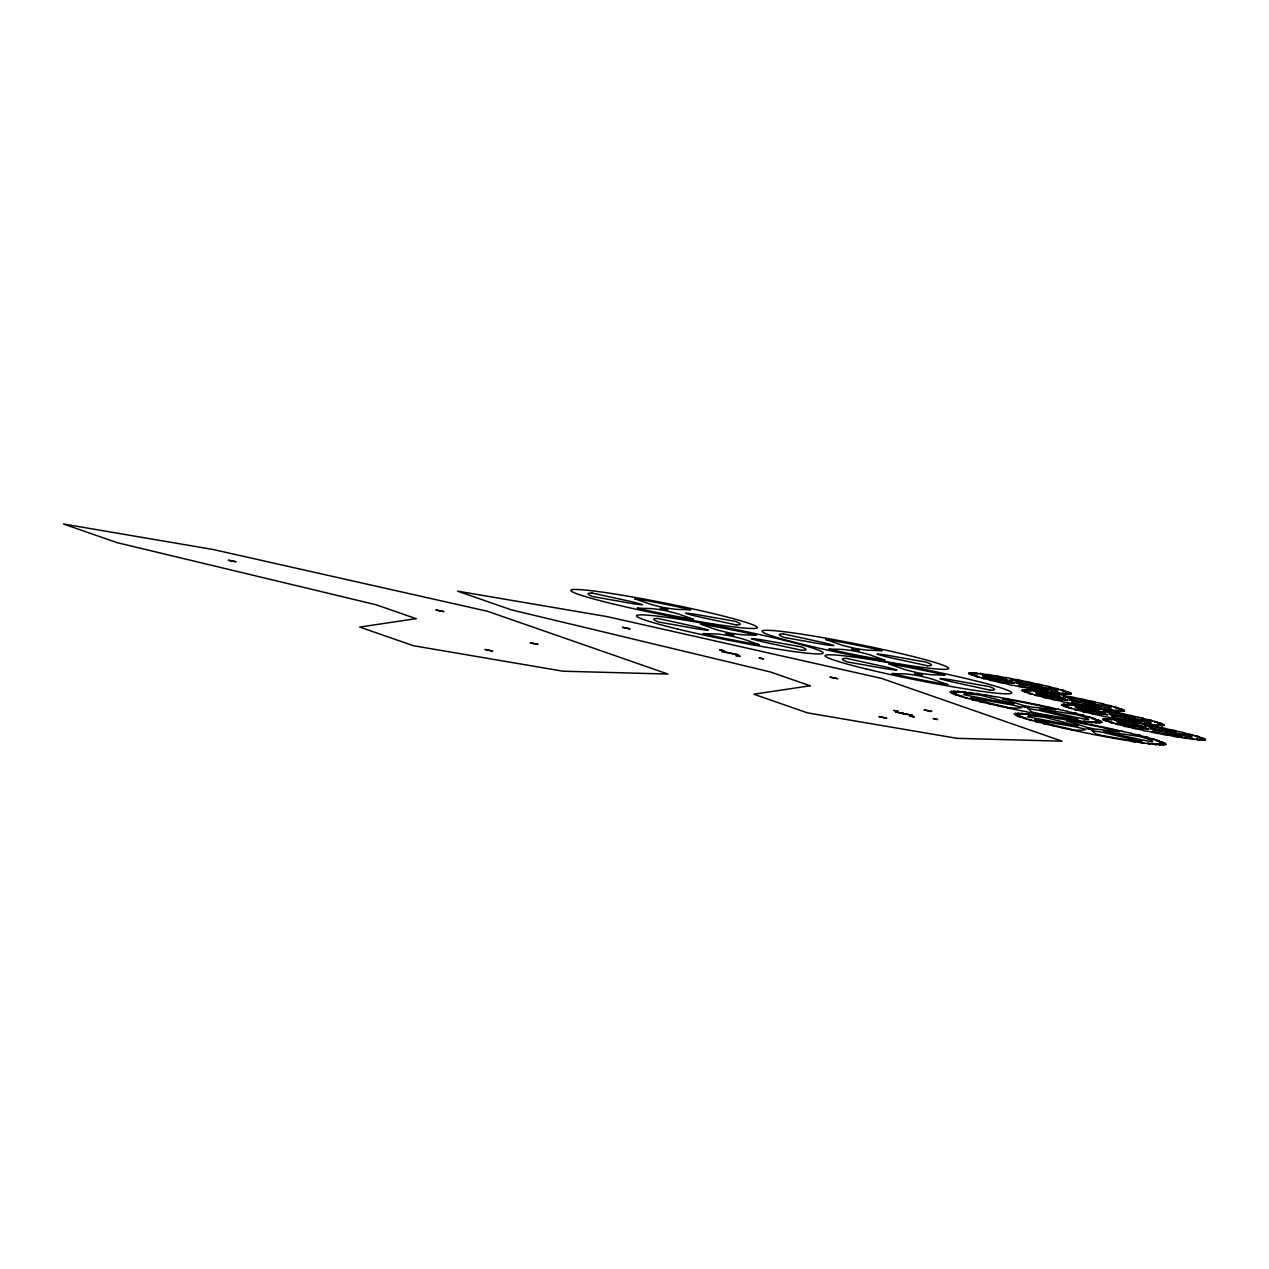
<?xml version="1.0" encoding="UTF-8"?>
<svg xmlns="http://www.w3.org/2000/svg" width="1269" height="1269" viewBox="0 0 1269 1269"><rect width="100%" height="100%" fill="white"/><g stroke="black" fill="none" stroke-linecap="round" stroke-linejoin="round"><path stroke-width="1.5" d="M1006.111 677.773L1006.111 677.694A19.749 1.237 11.3 0 1 1006.491 677.567L1009.601 678.138A20.415 1.285 11.3 0 1 1011.123 678.582L1015.755 679.629M1059.298 694.841L1059.298 694.762A19.749 1.237 11.3 0 1 1059.678 694.635L1062.787 695.206A20.415 1.285 11.3 0 1 1064.31 695.65L1069.259 696.633A19.749 1.237 11.3 0 1 1070.306 696.633L1073.495 697.268A20.415 1.285 11.3 0 1 1074.526 697.633L1079.411 698.664A19.749 1.237 11.3 0 1 1081.045 698.807L1084.186 699.473A20.431 1.285 11.3 0 1 1084.678 699.742L1089.278 700.774A19.733 1.237 11.3 0 1 1091.451 701.059L1094.401 701.725A20.415 1.285 11.3 0 1 1094.338 701.884L1098.431 702.883A19.749 1.237 11.3 0 1 1101.064 703.28L1103.697 703.93A20.415 1.285 11.3 0 1 1103.062 703.978L1102.142 703.93L1106.505 704.898A19.749 1.237 11.3 0 1 1109.455 705.39L1111.644 705.976A20.415 1.285 11.3 0 1 1110.502 705.913L1109.027 705.754L1113.103 706.706A19.749 1.237 11.3 0 1 1116.26 707.293L1117.926 707.801A20.431 1.285 11.3 0 1 1116.292 707.61L1114.42 707.356L1117.973 708.261A19.749 1.237 11.3 0 1 1121.177 708.895L1122.24 709.308A20.415 1.285 11.3 0 1 1120.21 709.022L1118.132 708.689L1120.876 709.466A19.749 1.237 11.3 0 1 1124.001 710.132L1124.413 710.434A20.415 1.285 11.3 0 1 1122.066 710.037L1119.781 709.641L1121.701 710.291A19.749 1.237 11.3 0 1 1124.604 710.957L1124.366 711.116A20.399 1.285 11.3 0 1 1121.78 710.656L1118.608 710.275L1120.416 710.688A19.749 1.237 11.3 0 1 1122.97 711.322L1122.066 711.354A20.415 1.285 11.3 0 1 1119.385 710.83L1119.258 710.18M1087.121 706.373L1087.121 706.341A19.749 1.237 11.3 0 1 1086.724 706.5L1083.631 705.929A20.415 1.285 11.3 0 1 1082.092 705.485L1077.143 704.501A19.749 1.237 11.3 0 1 1076.112 704.501L1072.924 703.867A20.415 1.285 11.3 0 1 1071.893 703.502L1067.007 702.471A19.749 1.237 11.3 0 1 1065.357 702.328L1062.216 701.662A20.431 1.285 11.3 0 1 1061.725 701.392L1061.677 701.345M1099.097 709.244L1099.097 709.165A19.749 1.237 11.3 0 1 1099.477 709.038L1102.587 709.609A20.415 1.285 11.3 0 1 1104.109 710.053L1109.058 711.037A19.749 1.237 11.3 0 1 1110.105 711.037L1113.294 711.671A20.415 1.285 11.3 0 1 1114.325 712.036L1114.832 712.274M1126.92 720.776L1126.92 720.744A19.749 1.237 11.3 0 1 1126.523 720.903L1123.414 720.332A20.415 1.285 11.3 0 1 1121.891 719.888L1117.259 718.841M1168.051 735.243L1168.051 735.211A19.749 1.237 11.3 0 1 1167.67 735.37L1164.561 734.799A20.415 1.285 11.3 0 1 1163.039 734.354L1158.2 733.371A19.749 1.237 11.3 0 1 1157.042 733.371L1153.854 732.736A20.415 1.285 11.3 0 1 1152.823 732.372L1152.315 732.15M1067.99 720.237L1073.415 721.157A19.162 1.206 11.3 0 1 1074.24 721.427L1077.651 722.061M1071.607 702.487L1072.495 701.44M970.722 697.823L1013.487 705.183A16.259 1.015 11.3 0 0 1018.991 706.563C1028.461 708.07 1009.838 708.848 1007.332 707.214A63.704 3.997 11.3 0 1 971.356 698.124L970.817 697.918M1002.716 698.838L1006.222 699.235A63.704 3.997 11.3 0 1 1052.651 708.641L1055.602 709.514M1103.697 731.15L1140.323 736.67A63.704 3.997 11.3 0 1 1152.109 741.953L1106.092 732.276A16.259 1.015 11.3 0 0 1104.268 731.436L1103.713 731.198M1055.554 709.577L1030.539 706.928A16.259 1.015 11.3 0 0 1023.433 705.501L1002.748 698.902M228.404 560.232L236.018 561.755L228.468 560.327M537.755 644.351L530.204 642.844L537.802 644.319M660.277 608.2L667.891 609.723L660.34 608.295M851.594 649.062L859.208 650.585L851.658 649.141M879.195 716.684L886.793 718.191L879.258 716.763M924.26 709.926L931.858 711.449L924.276 709.99M1022.671 706.357L1028.969 707.737L1022.782 706.452M984.395 677.202L1009.061 681.707A12.627 0.793 11.3 0 0 1013.233 682.833L1014.772 683.309L1003.16 682.373A38.689 2.427 11.3 0 1 984.601 677.345L984.411 677.265M1037.582 694.27L1062.248 698.759A12.627 0.793 11.3 0 0 1066.42 699.901L1067.959 700.361L1056.363 699.441A38.689 2.427 11.3 0 1 1037.804 694.413L1037.645 694.349M1077.714 722.013L1083.425 723.044A19.162 1.206 11.3 0 1 1084.027 723.267L1087.501 723.949A18.337 1.158 11.3 0 1 1087.692 723.933L1093.561 725.043A19.13 1.206 11.3 0 1 1093.941 725.233L1097.415 725.947A18.337 1.158 11.3 0 1 1097.717 725.947L1103.633 727.121A19.098 1.206 11.3 0 1 1103.76 727.232L1107.171 727.994A18.353 1.158 11.3 0 1 1107.583 728.025L1113.436 729.247A19.146 1.206 11.3 0 1 1113.389 729.326L1116.609 730.072A18.321 1.158 11.3 0 1 1117.117 730.135L1122.795 731.372A19.13 1.206 11.3 0 1 1122.462 731.404L1125.524 732.134A18.369 1.158 11.3 0 1 1126.126 732.213L1131.504 733.434A19.178 1.206 11.3 0 1 1130.949 733.434L1133.756 734.132A18.321 1.158 11.3 0 1 1134.423 734.228L1140.672 735.465L1139.419 735.433M1117.228 718.873L1116.942 718.92A19.749 1.237 11.3 0 1 1115.911 718.904L1112.723 718.27A20.415 1.285 11.3 0 1 1111.676 717.905L1106.806 716.874A19.749 1.237 11.3 0 1 1105.156 716.731L1102.015 716.065A20.431 1.285 11.3 0 1 1101.524 715.795L1096.939 714.764A19.749 1.237 11.3 0 1 1094.75 714.479L1091.8 713.812A20.415 1.285 11.3 0 1 1091.879 713.654L1087.771 712.655A19.749 1.237 11.3 0 1 1085.154 712.258L1082.52 711.608A20.415 1.285 11.3 0 1 1083.139 711.56L1084.138 711.608L1079.713 710.656A19.749 1.237 11.3 0 1 1076.762 710.148L1074.557 709.561A20.415 1.285 11.3 0 1 1075.715 709.625L1077.175 709.783L1073.098 708.832A19.733 1.237 11.3 0 1 1069.957 708.245L1068.292 707.737A20.399 1.285 11.3 0 1 1069.926 707.928L1071.782 708.181L1068.244 707.277A19.749 1.237 11.3 0 1 1065.04 706.643L1063.961 706.23A20.415 1.285 11.3 0 1 1066.008 706.532L1068.197 706.881L1065.325 706.072A19.749 1.237 11.3 0 1 1062.201 705.405L1061.788 705.12A20.415 1.285 11.3 0 1 1064.152 705.501L1066.563 705.929L1064.501 705.247A19.749 1.237 11.3 0 1 1061.598 704.581L1061.852 704.422A20.415 1.285 11.3 0 1 1064.421 704.882L1067.61 705.263L1065.801 704.85A19.749 1.237 11.3 0 1 1063.248 704.216L1064.152 704.2A20.415 1.285 11.3 0 1 1066.817 704.707L1070.735 705.294L1069.164 704.898A19.749 1.237 11.3 0 1 1067.055 704.311M1015.803 679.613L1016.072 679.565A19.749 1.237 11.3 0 1 1017.104 679.565L1020.308 680.2A20.415 1.285 11.3 0 1 1021.339 680.565L1021.846 680.803M1012.043 681.231L1011.123 681.167A12.627 0.793 11.3 0 0 1008.062 680.914L982.539 675.774A38.689 2.427 11.3 0 1 996.117 676.821L1012.091 681.199M634.659 598.682L636.848 598.92A77.568 4.87 11.3 0 1 688.369 609.104L690.685 609.77L677.9 609.421A24.476 1.539 11.3 0 1 663.639 607.486A24.476 1.539 11.3 0 1 648.808 603.663L634.77 598.778M825.992 639.528L828.165 639.782A77.568 4.87 11.3 0 1 879.687 649.966L882.003 650.616M947.8 684.625L945.643 684.356A77.568 4.87 11.3 0 1 894.137 674.188L891.885 673.569L904.591 673.871A24.476 1.539 11.3 0 1 918.867 675.806A24.476 1.539 11.3 0 1 933.698 679.613L947.832 684.562M1103.824 710.894L1106.663 711.274A38.689 2.427 11.3 0 1 1133.645 717.001L1135.2 717.477M1144.955 725.36L1147.795 725.741A38.689 2.427 11.3 0 1 1174.777 731.467L1176.331 731.943M1072.511 701.424L1075.319 701.789A12.627 0.793 11.3 0 0 1080.966 702.74L1101.302 707.721L1100.318 707.69A38.689 2.427 11.3 0 1 1075.224 703.438L1071.718 702.582M1135.12 717.54L1118.465 715.335A12.627 0.793 11.3 0 0 1112.39 714.05L1103.919 711.005M1176.315 731.991L1159.596 729.802A12.627 0.793 11.3 0 0 1153.537 728.517L1144.971 725.424M1031.538 682.849L1036.075 683.705A19.733 1.237 11.3 0 1 1038.264 683.991L1041.214 684.657A20.415 1.285 11.3 0 1 1041.151 684.816L1045.244 685.815A19.749 1.237 11.3 0 1 1047.861 686.228L1050.494 686.862A20.415 1.285 11.3 0 1 1049.875 686.91L1049.003 686.878L1053.302 687.83A19.749 1.237 11.3 0 1 1056.252 688.337L1058.457 688.924A20.415 1.285 11.3 0 1 1057.299 688.845L1055.919 688.702L1059.916 689.638A19.749 1.237 11.3 0 1 1063.057 690.225L1064.723 690.733A20.431 1.285 11.3 0 1 1063.105 690.558L1061.233 690.288L1064.786 691.193A19.749 1.237 11.3 0 1 1067.99 691.827L1069.053 692.239A20.415 1.285 11.3 0 1 1067.007 691.954L1064.834 691.605L1067.689 692.398A19.749 1.237 11.3 0 1 1070.814 693.08L1071.226 693.366A20.415 1.285 11.3 0 1 1068.863 692.985L1066.579 692.573L1068.514 693.223A19.749 1.237 11.3 0 1 1071.417 693.889L1071.163 694.048A20.399 1.285 11.3 0 1 1068.593 693.588L1065.405 693.207L1067.213 693.62A19.749 1.237 11.3 0 1 1069.783 694.27L1068.863 694.286M1159.057 724.583L1160.215 725.091A19.749 1.237 11.3 0 1 1162.769 725.725L1161.865 725.757A20.415 1.285 11.3 0 1 1159.184 725.233L1161.579 725.059A20.399 1.285 11.3 0 0 1164.165 725.519L1164.419 725.36A19.749 1.237 11.3 0 0 1161.5 724.694L1159.454 724.028L1161.865 724.44A20.415 1.285 11.3 0 0 1164.212 724.837L1163.8 724.536A19.749 1.237 11.3 0 0 1160.675 723.869L1157.82 723.076L1160.009 723.425A20.415 1.285 11.3 0 0 1162.039 723.711L1160.976 723.298A19.749 1.237 11.3 0 0 1157.772 722.664L1154.219 721.76L1156.091 722.013A20.431 1.285 11.3 0 0 1157.725 722.204L1156.043 721.696A19.749 1.237 11.3 0 0 1152.902 721.109M703.28 633.58L716.033 633.961A24.476 1.539 11.3 0 1 730.309 635.896A24.476 1.539 11.3 0 1 745.141 639.719L759.274 644.652L757.085 644.462A77.568 4.87 11.3 0 1 705.58 634.278L703.28 633.643M756.387 635.23L743.682 634.833A24.476 1.539 11.3 0 1 729.421 632.898A24.476 1.539 11.3 0 1 714.59 629.091L700.488 624.078L702.629 624.348A77.568 4.87 11.3 0 1 754.135 634.532L756.467 635.182M881.923 650.664L869.233 650.267A24.476 1.539 11.3 0 1 854.957 648.332A24.476 1.539 11.3 0 1 840.126 644.525L826.087 639.639M735.719 655.502L740.081 656.327M740.033 656.39L735.861 655.565M902.132 713.289L906.494 714.161L902.148 713.368M909.81 716.065L914.172 716.874M914.124 716.937L909.841 716.081M1075.382 713.368L1076.62 713.4L1070.386 712.163A18.321 1.158 11.3 0 0 1069.704 712.068L1066.912 711.37A19.178 1.206 11.3 0 0 1067.467 711.386L1062.074 710.148A18.369 1.158 11.3 0 0 1061.487 710.069L1058.425 709.355A19.13 1.206 11.3 0 0 1058.743 709.308L1053.064 708.07A18.321 1.158 11.3 0 0 1052.556 708.007L1043.546 705.976A18.353 1.158 11.3 0 0 1043.134 705.945L1039.739 705.215M1026.209 681.596L1021.91 680.85M1119.195 713.067L1114.896 712.321M1147.953 731.341L1152.252 732.102M1067.055 704.311L1068.577 704.438A20.415 1.285 11.3 0 1 1071.242 704.993L1075.715 705.738L1074.431 705.374A19.749 1.237 11.3 0 1 1072.876 704.882L1074.954 705.136A20.415 1.285 11.3 0 1 1077.476 705.707L1082.314 706.579L1081.394 706.278A19.749 1.237 11.3 0 1 1080.458 705.897L1082.98 706.262A20.399 1.285 11.3 0 1 1085.281 706.817L1089.738 707.563A19.749 1.237 11.3 0 1 1089.452 707.293L1092.339 707.785A20.415 1.285 11.3 0 1 1094.29 708.292L1099.208 709.323M1200.093 740.097L1198.571 739.97A20.431 1.285 11.3 0 1 1195.906 739.43L1191.432 738.685L1192.717 739.034A19.749 1.237 11.3 0 1 1194.272 739.526L1192.194 739.272A20.415 1.285 11.3 0 1 1189.672 738.717L1184.834 737.828L1185.754 738.13A19.749 1.237 11.3 0 1 1186.689 738.526L1184.167 738.146A19.749 1.237 11.3 0 1 1181.455 737.495L1177.41 736.845A19.749 1.237 11.3 0 1 1177.695 737.115L1174.808 736.639A20.415 1.285 11.3 0 1 1172.857 736.115L1167.94 735.084M1138.23 717.286L1134.137 716.287A20.415 1.285 11.3 0 1 1134.137 716.287L1131.25 715.462A19.733 1.237 11.3 0 0 1129.061 715.177L1124.524 714.32M1128.918 727.121L1133.074 728.105A20.415 1.285 11.3 0 0 1132.947 728.279L1135.898 728.945A19.749 1.237 11.3 0 0 1138.087 729.231L1142.623 730.087M1114.785 715.542L1116.799 715.748L1109.36 714.177L1115.118 716.192A12.627 0.793 11.3 0 0 1120.765 717.144L1141.101 722.124L1140.117 722.093A38.689 2.427 11.3 0 1 1115.023 717.842L1111.454 716.953L1114.15 716.017M1155.916 730.008C1164.466 731.515 1139.213 725.535 1156.265 730.658A12.627 0.793 11.3 0 0 1161.912 731.61L1182.232 736.591L1181.439 736.591A38.689 2.427 11.3 0 1 1156.154 732.308L1152.601 731.42L1155.298 730.484M1098.177 720.792L1101.254 721.3L1096.4 720.062A18.321 1.158 11.3 0 0 1095.544 719.904L1094.735 719.523A19.114 1.206 11.3 0 0 1096.194 719.745L1099.002 720.173L1093.64 718.888A18.321 1.142 11.3 0 0 1092.799 718.73L1091.514 718.27A19.13 1.206 11.3 0 0 1092.847 718.46L1095.321 718.793L1089.563 717.477A18.353 1.158 11.3 0 0 1088.739 717.334L1087.025 716.795A19.146 1.206 11.3 0 0 1088.183 716.937L1090.293 717.175L1084.265 715.875A18.321 1.158 11.3 0 0 1083.472 715.732L1081.362 715.129A19.114 1.206 11.3 0 0 1082.33 715.24L1084.027 715.367L1077.825 714.098A18.432 1.158 11.3 0 0 1077.095 713.971L1074.605 713.321A19.146 1.206 11.3 0 0 1075.382 713.368M996.451 675.822L999.337 676.314A20.415 1.285 11.3 0 1 1001.289 676.821L1006.206 677.852M1049.653 692.89L1052.54 693.382A20.415 1.285 11.3 0 1 1054.491 693.889L1059.409 694.92M1087.01 706.214L1091.927 707.245A20.415 1.285 11.3 0 0 1093.878 707.753L1096.765 708.245A19.749 1.237 11.3 0 0 1096.479 707.975L1100.509 708.625A19.749 1.237 11.3 0 0 1103.221 709.276L1105.759 709.657A19.749 1.237 11.3 0 0 1104.823 709.26L1103.903 708.959L1108.725 709.847A20.415 1.285 11.3 0 0 1111.263 710.402L1113.341 710.656A19.749 1.237 11.3 0 0 1111.787 710.164L1110.581 709.831L1114.975 710.561A20.431 1.285 11.3 0 0 1117.64 711.1L1119.163 711.227A19.749 1.237 11.3 0 0 1117.053 710.656L1115.578 710.275L1118.861 710.719M1126.809 720.618L1131.726 721.649A20.415 1.285 11.3 0 0 1133.677 722.156L1136.564 722.648A19.749 1.237 11.3 0 0 1136.278 722.378L1140.308 723.029A19.749 1.237 11.3 0 0 1143.02 723.679L1145.558 724.06A19.749 1.237 11.3 0 0 1144.622 723.663L1143.766 723.378L1148.524 724.25A20.415 1.285 11.3 0 0 1151.062 724.805L1153.14 725.059A19.749 1.237 11.3 0 0 1151.586 724.567L1150.301 724.218L1154.774 724.964A20.431 1.285 11.3 0 0 1157.423 725.503L1158.962 725.63A19.749 1.237 11.3 0 0 1156.852 725.059L1155.266 724.662L1158.66 725.122M1068.038 720.3L1064.754 719.729A19.083 1.206 11.3 0 0 1063.723 719.428L1058.695 718.635A18.369 1.158 11.3 0 0 1058.854 718.714L1055.776 718.206A19.114 1.206 11.3 0 0 1054.555 717.889M1152.902 721.109L1148.826 720.158L1150.285 720.316A20.415 1.285 11.3 0 0 1151.443 720.38L1149.238 719.793A19.749 1.237 11.3 0 0 1146.304 719.301L1141.878 718.333L1142.861 718.381A20.415 1.285 11.3 0 0 1143.48 718.333L1140.847 717.683A19.749 1.237 11.3 0 0 1138.23 717.286M1114.245 723.298L1118.322 724.25L1116.863 724.091A20.415 1.285 11.3 0 0 1115.705 724.028L1117.91 724.615A19.749 1.237 11.3 0 0 1120.844 725.122L1125.27 726.074L1124.286 726.042A20.415 1.285 11.3 0 0 1123.668 726.074L1126.301 726.725A19.749 1.237 11.3 0 0 1128.918 727.121M1033.537 689.432L1030.428 688.861A20.415 1.285 11.3 0 1 1028.905 688.417L1023.956 687.449A19.749 1.237 11.3 0 1 1022.909 687.433L1019.721 686.799A20.415 1.285 11.3 0 1 1018.69 686.434L1013.82 685.419A19.749 1.237 11.3 0 1 1012.17 685.26L1009.029 684.594A20.431 1.285 11.3 0 1 1008.538 684.324L1008.458 684.245M1200.315 739.066L1202.726 739.526A20.399 1.285 11.3 0 0 1205.296 739.986L1205.55 739.827A19.749 1.237 11.3 0 0 1202.647 739.161L1200.585 738.495L1202.996 738.907A20.415 1.285 11.3 0 0 1205.36 739.304L1204.947 739.002A19.749 1.237 11.3 0 0 1201.822 738.336L1198.951 737.543L1201.14 737.892A20.415 1.285 11.3 0 0 1203.171 738.177L1202.108 737.765A19.749 1.237 11.3 0 0 1198.904 737.13L1195.366 736.226L1197.222 736.496A20.431 1.285 11.3 0 0 1198.856 736.67L1197.19 736.163A19.749 1.237 11.3 0 0 1194.05 735.576L1189.973 734.624L1191.432 734.783A20.415 1.285 11.3 0 0 1192.574 734.862L1190.385 734.259A19.749 1.237 11.3 0 0 1187.435 733.768L1183.009 732.8L1184.009 732.847A20.415 1.285 11.3 0 0 1184.627 732.8L1181.994 732.15A19.749 1.237 11.3 0 0 1179.377 731.753L1175.268 730.754A20.415 1.285 11.3 0 0 1175.332 730.595L1172.382 729.929A19.733 1.237 11.3 0 0 1170.208 729.643L1165.672 728.787M1066.071 693.112L1066.198 693.762A20.415 1.285 11.3 0 0 1068.863 694.286M1065.674 693.667L1062.28 693.191L1063.85 693.588A19.749 1.237 11.3 0 1 1065.96 694.159L1064.437 694.048A20.431 1.285 11.3 0 1 1061.772 693.493L1057.299 692.747L1058.584 693.096A19.749 1.237 11.3 0 1 1060.138 693.588L1058.06 693.334A20.415 1.285 11.3 0 1 1055.538 692.779L1050.7 691.891L1051.62 692.192A19.749 1.237 11.3 0 1 1052.556 692.588L1050.034 692.208A19.749 1.237 11.3 0 1 1047.322 691.557L1043.277 690.907A19.749 1.237 11.3 0 1 1043.562 691.177L1040.675 690.701A20.415 1.285 11.3 0 1 1038.724 690.177L1033.823 689.146A19.749 1.237 11.3 0 1 1033.537 689.432M1199.808 739.589L1196.413 739.129L1197.984 739.526A19.749 1.237 11.3 0 1 1200.093 740.097M1008.49 684.15L1003.953 683.293A19.749 1.237 11.3 0 1 1001.764 683.008L998.814 682.341A20.415 1.285 11.3 0 1 998.877 682.183L994.785 681.183A19.749 1.237 11.3 0 1 992.168 680.787L989.534 680.136A20.415 1.285 11.3 0 1 990.153 680.105L991.137 680.136L986.711 679.185A19.749 1.237 11.3 0 1 983.776 678.677M1061.677 701.218L1057.14 700.361A19.749 1.237 11.3 0 1 1054.951 700.076L1052.001 699.409A20.415 1.285 11.3 0 1 1052.08 699.251L1047.972 698.251A19.749 1.237 11.3 0 1 1045.355 697.855M1045.355 697.855L1042.721 697.204A20.415 1.285 11.3 0 1 1043.34 697.157L1044.339 697.204L1039.914 696.253A19.749 1.237 11.3 0 1 1036.963 695.745L1034.758 695.158A20.415 1.285 11.3 0 1 1035.916 695.222L1037.376 695.38L1033.299 694.429A19.733 1.237 11.3 0 1 1030.158 693.842L1028.493 693.334A20.399 1.285 11.3 0 1 1030.127 693.524L1031.983 693.778L1028.445 692.874A19.749 1.237 11.3 0 1 1025.241 692.239L1024.162 691.827A20.415 1.285 11.3 0 1 1026.209 692.128L1028.398 692.477L1025.526 691.668A19.749 1.237 11.3 0 1 1022.402 691.002L1021.989 690.717A20.415 1.285 11.3 0 1 1024.353 691.097L1026.764 691.526L1024.702 690.844A19.749 1.237 11.3 0 1 1021.799 690.177L1022.053 690.019A20.415 1.285 11.3 0 1 1024.622 690.479L1027.811 690.859L1026.002 690.447A19.749 1.237 11.3 0 1 1023.449 689.813L1024.353 689.797A20.415 1.285 11.3 0 1 1027.018 690.304L1030.936 690.891L1029.365 690.495A19.749 1.237 11.3 0 1 1027.255 689.908L1028.778 690.035A20.415 1.285 11.3 0 1 1031.443 690.59L1035.916 691.335L1034.632 690.971A19.749 1.237 11.3 0 1 1033.077 690.479L1035.155 690.733A20.415 1.285 11.3 0 1 1037.677 691.288L1042.515 692.176L1041.595 691.875A19.749 1.237 11.3 0 1 1040.659 691.494L1043.181 691.859A20.399 1.285 11.3 0 1 1045.482 692.414L1049.939 693.16A19.749 1.237 11.3 0 1 1049.653 692.89M990.518 695.824L984.998 694.698L985.95 695.174A18.321 1.158 11.3 0 0 986.235 695.285L983.412 694.841A19.13 1.206 11.3 0 0 982.032 694.508L976.495 693.429L978.05 694A18.337 1.158 11.3 0 0 978.431 694.127L975.909 693.778A19.146 1.206 11.3 0 0 974.418 693.429L968.977 692.414L971.071 693.08A18.337 1.158 11.3 0 0 971.562 693.223L969.405 692.969A19.162 1.206 11.3 0 0 967.803 692.62L962.552 691.684L965.17 692.446A18.432 1.158 11.3 0 0 965.757 692.588L963.996 692.446A19.146 1.206 11.3 0 0 962.33 692.081L957.381 691.256L960.459 692.081A18.337 1.158 11.3 0 0 961.125 692.239L959.792 692.192A19.098 1.206 11.3 0 0 958.095 691.843L953.542 691.145L957.016 692.002A18.337 1.158 11.3 0 0 957.746 692.176L956.889 692.224A19.146 1.206 11.3 0 0 955.176 691.891L951.1 691.335L954.923 692.224A18.416 1.158 11.3 0 0 955.716 692.414L955.319 692.557A19.13 1.206 11.3 0 0 953.638 692.239L950.132 691.827L954.225 692.747A18.353 1.158 11.3 0 0 955.034 692.922L955.129 693.16A19.098 1.206 11.3 0 0 953.527 692.874L950.322 692.351L954.907 693.54A18.385 1.158 11.3 0 0 955.747 693.715L956.334 694.048A19.178 1.206 11.3 0 0 954.811 693.794L951.861 693.334L956.985 694.587A18.385 1.158 11.3 0 0 957.825 694.762L958.888 695.174A19.146 1.206 11.3 0 0 957.492 694.968L954.827 694.587L960.411 695.888A18.4 1.158 11.3 0 0 961.236 696.047L962.743 696.538A19.146 1.206 11.3 0 0 961.49 696.38L959.19 696.094L965.106 697.395A18.353 1.158 11.3 0 0 965.915 697.538L967.835 698.109A19.083 1.206 11.3 0 0 966.772 697.982L964.852 697.807L970.991 699.092A18.448 1.158 11.3 0 0 971.753 699.219L974.069 699.853A19.146 1.206 11.3 0 0 973.18 699.774L971.721 699.695L977.939 700.948A18.416 1.158 11.3 0 0 978.653 701.059L981.302 701.741A19.146 1.206 11.3 0 0 980.636 701.709L979.62 701.725L985.839 702.931A18.289 1.142 11.3 0 0 986.473 703.026L989.408 703.724A19.098 1.206 11.3 0 0 988.979 703.74L994.515 704.977A18.353 1.158 11.3 0 0 995.07 705.056L998.243 705.77A19.114 1.206 11.3 0 0 998.037 705.85L1003.811 707.071A18.305 1.142 11.3 0 0 1004.271 707.119L1007.602 707.848A19.146 1.206 11.3 0 0 1007.634 707.975L1013.534 709.165A18.385 1.158 11.3 0 0 1013.899 709.197L1017.326 709.91A19.162 1.206 11.3 0 0 1017.611 710.069L1023.512 711.227A18.448 1.158 11.3 0 0 1023.75 711.227L1027.224 711.909A19.146 1.206 11.3 0 0 1027.731 712.115L1033.521 713.194A18.369 1.158 11.3 0 0 1033.632 713.178L1037.106 713.828A19.146 1.206 11.3 0 0 1037.836 714.066L1046.766 715.605A19.13 1.206 11.3 0 0 1047.702 715.875L1052.937 716.747A18.353 1.158 11.3 0 0 1052.842 716.668L1056.03 717.207A19.162 1.206 11.3 0 0 1057.14 717.524L1061.963 718.254A18.305 1.142 11.3 0 0 1061.741 718.159L1064.707 718.635A19.13 1.206 11.3 0 0 1065.992 718.952L1071.528 720.062L1070.275 719.539A18.385 1.158 11.3 0 0 1069.941 719.428L1072.622 719.809A19.162 1.206 11.3 0 0 1074.05 720.158L1079.554 721.22L1077.73 720.586A18.321 1.158 11.3 0 0 1077.286 720.459L1079.633 720.76A19.146 1.206 11.3 0 0 1081.188 721.109L1086.55 722.077L1084.186 721.379A18.4 1.158 11.3 0 0 1083.647 721.22L1085.614 721.427A19.146 1.206 11.3 0 0 1087.247 721.791L1092.355 722.664L1089.5 721.871A18.289 1.142 11.3 0 0 1088.881 721.712L1090.436 721.823A19.146 1.206 11.3 0 0 1092.117 722.172L1096.892 722.933L1093.592 722.093A18.369 1.158 11.3 0 0 1092.895 721.918L1094.005 721.918A19.146 1.206 11.3 0 0 1095.702 722.267L1100.033 722.902L1096.368 722.013A18.4 1.158 11.3 0 0 1095.607 721.839L1096.242 721.744A19.146 1.206 11.3 0 0 1097.939 722.061L1101.73 722.553L1097.764 721.649A18.337 1.158 11.3 0 0 1096.971 721.474L1097.114 721.268A19.146 1.206 11.3 0 0 1098.764 721.569L1102.047 722.14L1097.78 720.998A18.4 1.158 11.3 0 0 1096.939 720.824L1096.606 720.522A19.114 1.206 11.3 0 0 1098.177 720.792M1054.555 717.889L1049.035 716.763L1050.002 717.223A18.321 1.158 11.3 0 0 1050.288 717.334L1047.448 716.906A19.13 1.206 11.3 0 0 1046.084 716.573L1040.548 715.478L1042.087 716.065A18.337 1.158 11.3 0 0 1042.484 716.176L1039.961 715.843A19.146 1.206 11.3 0 0 1038.47 715.494L1033.014 714.463L1035.123 715.145A18.337 1.158 11.3 0 0 1035.615 715.288L1033.442 715.034A19.162 1.206 11.3 0 0 1031.856 714.669L1026.605 713.749L1029.222 714.495A18.432 1.158 11.3 0 0 1029.809 714.653L1028.033 714.495A19.146 1.206 11.3 0 0 1026.367 714.146L1021.418 713.321L1024.511 714.13A18.337 1.158 11.3 0 0 1025.162 714.304L1023.845 714.241A19.098 1.206 11.3 0 0 1022.132 713.892L1017.579 713.194L1021.069 714.066A18.337 1.158 11.3 0 0 1021.799 714.241L1020.926 714.288A19.146 1.206 11.3 0 0 1019.229 713.955L1015.152 713.384L1018.975 714.288A18.416 1.158 11.3 0 0 1019.753 714.463L1019.372 714.606A19.13 1.206 11.3 0 0 1017.69 714.304L1014.185 713.876L1018.261 714.796A18.353 1.158 11.3 0 0 1019.086 714.97L1019.181 715.224A19.098 1.206 11.3 0 0 1017.564 714.939L1014.375 714.399L1018.959 715.589A18.385 1.158 11.3 0 0 1019.8 715.764L1020.371 716.097A19.178 1.206 11.3 0 0 1018.848 715.859L1015.898 715.399L1021.022 716.636A18.385 1.158 11.3 0 0 1021.878 716.811L1022.925 717.239A19.146 1.206 11.3 0 0 1021.529 717.017L1018.88 716.652L1024.448 717.937A18.4 1.158 11.3 0 0 1025.289 718.095L1026.78 718.603A19.146 1.206 11.3 0 0 1025.542 718.428L1023.242 718.143L1029.143 719.46A18.353 1.158 11.3 0 0 1029.952 719.602L1031.887 720.173A19.083 1.206 11.3 0 0 1030.809 720.046L1028.905 719.856L1035.028 721.157A18.448 1.158 11.3 0 0 1035.805 721.284L1038.105 721.918A19.146 1.206 11.3 0 0 1037.233 721.839L1035.758 721.744L1041.992 723.013A18.416 1.158 11.3 0 0 1042.706 723.124L1045.355 723.79A19.146 1.206 11.3 0 0 1044.688 723.758L1043.673 723.79L1049.891 724.98A18.289 1.142 11.3 0 0 1050.526 725.075L1053.46 725.789A19.098 1.206 11.3 0 0 1053.016 725.805L1058.568 727.042A18.353 1.158 11.3 0 0 1059.123 727.105L1062.28 727.835A19.114 1.206 11.3 0 0 1062.074 727.898L1067.848 729.136A18.305 1.142 11.3 0 0 1068.308 729.183L1071.655 729.913A19.146 1.206 11.3 0 0 1071.686 730.024L1077.587 731.23A18.385 1.158 11.3 0 0 1077.936 731.245L1081.378 731.975A19.162 1.206 11.3 0 0 1081.648 732.134L1087.549 733.276A18.448 1.158 11.3 0 0 1087.803 733.276L1091.277 733.974A19.146 1.206 11.3 0 0 1091.784 734.18L1097.574 735.259A18.369 1.158 11.3 0 0 1097.669 735.227L1101.143 735.877A19.146 1.206 11.3 0 0 1101.873 736.131L1110.819 737.654A19.13 1.206 11.3 0 0 1111.739 737.939L1116.99 738.796A18.353 1.158 11.3 0 1 1116.99 738.796L1120.067 739.272A19.162 1.206 11.3 0 0 1121.193 739.573L1126 740.303A18.305 1.142 11.3 0 0 1125.777 740.208L1128.744 740.684A19.13 1.206 11.3 0 0 1130.029 741.017L1135.581 742.127L1134.312 741.604A18.385 1.158 11.3 0 0 1133.978 741.477L1136.675 741.873A19.162 1.206 11.3 0 0 1138.103 742.222L1143.607 743.269L1141.783 742.651A18.321 1.158 11.3 0 0 1141.339 742.508L1143.686 742.809A19.146 1.206 11.3 0 0 1145.241 743.174L1150.602 744.142L1148.223 743.428A18.4 1.158 11.3 0 0 1147.699 743.285L1149.666 743.491A19.146 1.206 11.3 0 0 1151.3 743.84L1156.408 744.713L1153.553 743.935A18.289 1.142 11.3 0 0 1152.934 743.777L1154.473 743.872A19.146 1.206 11.3 0 0 1156.17 744.237L1160.929 744.998L1157.629 744.142A18.369 1.158 11.3 0 0 1156.947 743.983L1158.042 743.983A19.146 1.206 11.3 0 0 1159.755 744.316L1164.07 744.951L1160.405 744.078A18.4 1.158 11.3 0 0 1159.66 743.904L1160.278 743.793A19.146 1.206 11.3 0 0 1161.976 744.126L1165.783 744.617L1161.817 743.697A18.337 1.158 11.3 0 0 1161.008 743.523L1161.167 743.333A19.146 1.206 11.3 0 0 1162.816 743.634L1166.1 744.205L1161.817 743.047A18.4 1.158 11.3 0 0 1160.992 742.873L1160.659 742.587A19.114 1.206 11.3 0 0 1162.23 742.857L1165.307 743.348L1160.437 742.127A18.321 1.158 11.3 0 0 1159.596 741.953L1158.771 741.572A19.114 1.206 11.3 0 0 1160.231 741.81L1163.039 742.222L1157.693 740.953A18.321 1.142 11.3 0 0 1156.836 740.779L1155.567 740.319A19.13 1.206 11.3 0 0 1156.884 740.509L1159.374 740.842L1153.616 739.541A18.353 1.158 11.3 0 0 1152.791 739.383L1151.078 738.844A19.146 1.206 11.3 0 0 1152.236 739.002L1154.346 739.24L1148.318 737.923A18.321 1.158 11.3 0 0 1147.525 737.797L1145.399 737.194A19.114 1.206 11.3 0 0 1146.383 737.289L1148.064 737.432L1141.878 736.147A18.432 1.158 11.3 0 0 1141.132 736.02L1138.658 735.37A19.146 1.206 11.3 0 0 1139.419 735.433M983.776 678.677L981.571 678.09A20.415 1.285 11.3 0 1 982.729 678.154L984.189 678.312L980.112 677.36A19.733 1.237 11.3 0 1 976.971 676.774L975.29 676.266A20.399 1.285 11.3 0 1 976.924 676.456L978.796 676.71L975.242 675.822A19.749 1.237 11.3 0 1 972.038 675.171L970.975 674.759A20.415 1.285 11.3 0 1 973.022 675.06L975.195 675.409L972.34 674.6A19.749 1.237 11.3 0 1 969.215 673.934L968.802 673.649A20.415 1.285 11.3 0 1 971.15 674.029L973.561 674.458L971.515 673.776A19.749 1.237 11.3 0 1 968.612 673.109L968.866 672.951A20.415 1.285 11.3 0 1 971.435 673.411L974.624 673.791L972.815 673.379A19.749 1.237 11.3 0 1 970.246 672.744L971.15 672.729A20.415 1.285 11.3 0 1 973.831 673.236L977.749 673.823L976.162 673.427A19.749 1.237 11.3 0 1 974.069 672.84L975.591 672.967A20.415 1.285 11.3 0 1 978.256 673.522L982.714 674.267L981.445 673.902A19.749 1.237 11.3 0 1 979.89 673.411L981.968 673.665A20.415 1.285 11.3 0 1 984.49 674.236L989.328 675.108L988.408 674.807A19.749 1.237 11.3 0 1 987.456 674.426L989.994 674.807A20.399 1.285 11.3 0 1 992.295 675.346L996.847 676.155A19.749 1.237 11.3 0 1 996.466 675.822M1166.465 732.086L1190.798 737.368A38.689 2.427 11.3 0 0 1187.752 734.973L1165.719 731.452A12.627 0.793 11.3 0 1 1166.401 731.991L1166.385 732.039M1075.525 707.245L1101.048 712.385A12.627 0.793 11.3 0 1 1104.109 712.639L1105.077 712.67L1089.119 708.292A38.689 2.427 11.3 0 0 1075.477 707.15M1116.625 721.68L1142.021 726.851A12.627 0.793 11.3 0 1 1145.257 727.105L1146.208 727.137L1130.251 722.759A38.689 2.427 11.3 0 0 1116.609 721.617M1165.624 728.612L1165.719 728.739A20.431 1.285 11.3 0 0 1165.116 728.343L1161.976 727.676A19.749 1.237 11.3 0 0 1160.342 727.534L1155.456 726.502A20.415 1.285 11.3 0 0 1154.425 726.138L1151.237 725.503A19.749 1.237 11.3 0 0 1150.19 725.503L1145.241 724.52A20.415 1.285 11.3 0 0 1143.718 724.076L1140.609 723.504A19.749 1.237 11.3 0 0 1140.228 723.631L1135.422 722.759A20.415 1.285 11.3 0 0 1133.471 722.251L1130.584 721.76A19.749 1.237 11.3 0 0 1130.869 722.029L1126.412 721.284A20.399 1.285 11.3 0 0 1124.128 720.744L1121.59 720.364A19.749 1.237 11.3 0 0 1122.526 720.744L1123.462 721.046L1118.623 720.173A20.415 1.285 11.3 0 0 1116.085 719.602L1114.008 719.349A19.749 1.237 11.3 0 0 1115.562 719.84L1116.847 720.205L1112.374 719.46A20.415 1.285 11.3 0 0 1109.725 718.904L1108.186 718.777A19.749 1.237 11.3 0 0 1110.296 719.364L1111.882 719.761L1107.964 719.174A20.415 1.285 11.3 0 0 1105.283 718.666L1104.379 718.682A19.749 1.237 11.3 0 0 1106.933 719.317L1108.741 719.729L1105.569 719.349A20.415 1.285 11.3 0 0 1102.983 718.888L1102.729 719.047A19.749 1.237 11.3 0 0 1105.648 719.713L1107.694 720.395L1105.283 719.967A20.415 1.285 11.3 0 0 1102.935 719.586L1103.348 719.872A19.749 1.237 11.3 0 0 1106.473 720.538L1109.328 721.347L1107.139 720.998A20.415 1.285 11.3 0 0 1105.109 720.697L1106.171 721.109A19.749 1.237 11.3 0 0 1109.376 721.76L1112.929 722.648L1111.057 722.394A20.399 1.285 11.3 0 0 1109.423 722.204L1111.105 722.711A19.733 1.237 11.3 0 0 1114.245 723.298M1124.572 714.273L1124.524 714.193A20.431 1.285 11.3 0 0 1123.985 713.876L1120.844 713.21A19.749 1.237 11.3 0 0 1119.195 713.067M1142.576 730.151L1142.671 730.262A20.431 1.285 11.3 0 0 1143.163 730.532L1146.304 731.198A19.749 1.237 11.3 0 0 1147.953 731.356M1031.586 682.801L1031.538 682.722A20.431 1.285 11.3 0 0 1030.999 682.405L1027.858 681.739A19.749 1.237 11.3 0 0 1026.209 681.596M1039.708 705.183A19.098 1.206 11.3 0 0 1039.581 705.072L1033.664 703.898A18.337 1.158 11.3 0 0 1033.363 703.883L1029.905 703.169A19.13 1.206 11.3 0 0 1029.508 702.994L1023.655 701.868A18.337 1.158 11.3 0 0 1023.464 701.884L1019.99 701.218A19.162 1.206 11.3 0 0 1019.372 700.996L1010.187 699.362A19.162 1.206 11.3 0 0 1009.363 699.108L1000.718 697.664A19.083 1.206 11.3 0 0 999.686 697.379L994.642 696.57A18.369 1.158 11.3 0 0 994.817 696.665L991.724 696.158A19.114 1.206 11.3 0 0 990.518 695.824M1019.293 684.372L1018.468 685.482L1022.021 686.37A38.689 2.427 11.3 0 0 1047.131 690.637L1048.099 690.653L1027.779 685.672A12.627 0.793 11.3 0 1 1022.132 684.721L1019.419 684.34M721.664 651.441L738.78 654.899L721.744 651.425M895.755 712.004L912.871 715.462L895.835 711.972M1034.79 719.872L1035.409 720.189A63.704 3.997 11.3 0 0 1071.385 729.263C1073.717 730.928 1092.482 730.151 1083.028 728.628A16.259 1.015 11.3 0 1 1077.524 727.232L1034.79 719.872M1066.801 720.871L1087.485 727.549A16.259 1.015 11.3 0 1 1094.576 728.993L1119.639 731.61L1116.704 730.706A63.704 3.997 11.3 0 0 1070.275 721.284L1066.801 720.871M1013.772 703.851L1012.9 703.835A16.259 1.015 11.3 0 0 1010.314 703.756L963.615 694.651A63.704 3.997 11.3 0 1 980.525 695.19L1013.788 703.819M1077.825 725.9L1076.937 725.9A16.259 1.015 11.3 0 0 1074.351 725.82L1027.731 716.779A63.704 3.997 11.3 0 1 1044.561 717.255L1077.825 725.868M1028.128 708.705L1031.871 711.957L1037.82 713.384A63.704 3.997 11.3 0 0 1076.969 719.539L1077.904 719.507L1037.471 710.037A16.259 1.015 11.3 0 1 1031.491 709.101L1028.128 708.705M1092.181 730.77L1095.924 734.021L1101.873 735.449A63.704 3.997 11.3 0 0 1141.005 741.604L1141.957 741.572L1101.524 732.102A16.259 1.015 11.3 0 1 1095.528 731.166L1092.181 730.77M1039.692 709.07L1040.215 709.387A16.259 1.015 11.3 0 1 1042.023 710.196L1088.072 719.888A63.704 3.997 11.3 0 0 1076.286 714.606L1039.866 709.054M436.076 610.024L443.658 611.563L436.076 610.024M485.155 649.522L492.737 651.092L485.281 649.522M622.508 627.362L630.09 628.901L622.635 627.346M726.09 633.612L733.672 635.15L726.09 633.612M830.132 677.17L837.714 678.693L830.259 677.154M914.648 673.522L922.214 675.092L914.711 673.506M1016.247 682.722L1023.829 684.245L1016.247 682.722M1069.434 699.774L1077.016 701.313L1069.561 699.774M1031.411 685.371L1031.586 685.514A12.627 0.793 11.3 0 1 1032.284 686.053L1056.665 691.431A38.689 2.427 11.3 0 0 1053.619 689.035L1031.538 685.355M1084.614 702.439L1084.789 702.582A12.627 0.793 11.3 0 1 1085.471 703.121L1109.852 708.499A38.689 2.427 11.3 0 0 1106.806 706.103L1084.662 702.423M1086.74 728.39L1093.006 729.802L1086.851 728.39M1124.413 716.842L1124.588 716.985A12.627 0.793 11.3 0 1 1125.27 717.524L1149.651 722.902A38.689 2.427 11.3 0 0 1146.605 720.506L1124.524 716.826M1077.413 708.657L1077.603 708.816A38.689 2.427 11.3 0 0 1096.162 713.844L1107.758 714.78L1106.219 714.304A12.627 0.793 11.3 0 1 1102.047 713.178L1077.54 708.657M1118.56 723.124L1118.735 723.282A38.689 2.427 11.3 0 0 1137.294 728.311L1148.905 729.247L1147.366 728.771A12.627 0.793 11.3 0 1 1143.195 727.645L1118.56 723.124M1065.262 698.283L1064.31 698.236A12.627 0.793 11.3 0 0 1061.249 697.982L1035.678 692.811A38.689 2.427 11.3 0 1 1049.32 693.889L1065.278 698.251M884.81 660.134L882.637 659.896A77.568 4.87 11.3 0 1 831.116 649.712L828.816 649.078L841.585 649.395A24.476 1.539 11.3 0 1 855.845 651.33A24.476 1.539 11.3 0 1 870.677 655.153L884.779 660.07M889.046 663.988L903.147 669.001A24.476 1.539 11.3 0 0 917.979 672.808A24.476 1.539 11.3 0 0 932.239 674.743L945.024 675.092L942.693 674.426A77.568 4.87 11.3 0 0 891.187 664.242L889.157 663.988M1010.87 679.423L1019.404 682.579A12.627 0.793 11.3 0 1 1025.479 683.864L1042.198 686.006L1040.643 685.53A38.689 2.427 11.3 0 0 1013.661 679.803L1010.933 679.423M1064.056 696.491L1072.591 699.631A12.627 0.793 11.3 0 1 1078.666 700.932L1095.401 703.074L1093.846 702.598A38.689 2.427 11.3 0 0 1066.864 696.855L1064.056 696.491M1200.188 739.05L1201.346 739.557A19.749 1.237 11.3 0 1 1203.9 740.208L1202.996 740.224A20.415 1.285 11.3 0 1 1200.331 739.7L1200.188 739.05M416.01 618.653L359.762 627.076L413.313 645.699L562.96 671.206L667.986 674.061L487.502 611.277L213.097 549.493L63.45 524.002L117.002 542.624L376.179 604.79L416.01 618.653M810.082 685.783L753.818 694.206L807.385 712.845L957.032 738.336L1062.042 741.191L881.558 678.407L607.153 616.623L457.506 591.132L511.074 609.77L770.235 671.92L810.082 685.783M637.546 608.152L639.798 608.866A77.568 4.87 11.3 0 0 691.319 619.034L693.445 619.209L679.359 614.291A24.476 1.539 11.3 0 0 664.528 610.484A24.476 1.539 11.3 0 0 650.251 608.549L637.546 608.152M719.84 649.902L724.155 650.775L719.84 649.902M759.259 658.04L763.573 658.912L759.322 658.04M893.931 710.466L898.23 711.401L893.931 710.466M933.349 718.603L937.648 719.523L933.397 718.603M592.084 593.051L591.988 593.051A77.568 4.87 11.3 0 0 593.051 596.62L629.265 603.045A24.476 1.539 11.3 0 0 642.526 604.726A24.476 1.539 11.3 0 0 628.663 601.03L592.084 593.051M657.865 618.463L657.77 618.463A77.568 4.87 11.3 0 0 658.833 622.048L695.031 628.472A24.476 1.539 11.3 0 0 708.308 630.138A24.476 1.539 11.3 0 0 694.444 626.442L657.961 618.479M736.179 624.919L699.505 616.94A24.476 1.539 11.3 0 1 685.625 613.244A24.476 1.539 11.3 0 1 698.902 614.91L735.116 621.334A77.568 4.87 11.3 0 1 736.179 624.919M783.401 633.897L783.306 633.897A77.568 4.87 11.3 0 0 784.369 637.482L820.583 643.906A24.476 1.539 11.3 0 0 833.86 645.572A24.476 1.539 11.3 0 0 819.98 641.876L783.512 633.913M801.96 650.331L765.286 642.352A24.476 1.539 11.3 0 1 751.407 638.656A24.476 1.539 11.3 0 1 764.684 640.337L800.898 646.762A77.568 4.87 11.3 0 1 801.96 650.331M846.407 658.373L846.328 658.373A77.568 4.87 11.3 0 0 847.391 661.942L883.589 668.366A24.476 1.539 11.3 0 0 896.866 670.048A24.476 1.539 11.3 0 0 883.002 666.352L846.518 658.389M927.496 665.765L890.822 657.786A24.476 1.539 11.3 0 1 876.958 654.09A24.476 1.539 11.3 0 1 890.219 655.772L926.433 662.196A77.568 4.87 11.3 0 1 927.496 665.765M990.518 690.241L953.844 682.262A24.476 1.539 11.3 0 1 939.964 678.566A24.476 1.539 11.3 0 1 953.241 680.232L989.455 686.656A77.568 4.87 11.3 0 1 990.518 690.241L990.423 690.241M612.055 603.679A95.048 5.964 11.3 0 0 757.085 627.901A95.048 5.964 11.3 0 0 623.111 595.367A95.048 5.964 11.3 0 0 612.055 603.679M677.82 629.091A95.048 5.964 11.3 0 0 822.867 653.329A95.048 5.964 11.3 0 0 688.893 620.779A95.048 5.964 11.3 0 0 677.82 629.091M803.372 644.525A95.048 5.964 11.3 0 0 948.403 668.763A95.048 5.964 11.3 0 0 814.444 636.213A95.048 5.964 11.3 0 0 803.372 644.525M866.378 669.001A95.048 5.964 11.3 0 0 1011.425 693.223A95.048 5.964 11.3 0 0 877.45 660.689A95.048 5.964 11.3 0 0 866.378 669.001M1049.336 707.261A19.146 1.206 11.3 0 0 1049.384 707.198"/></g></svg>
